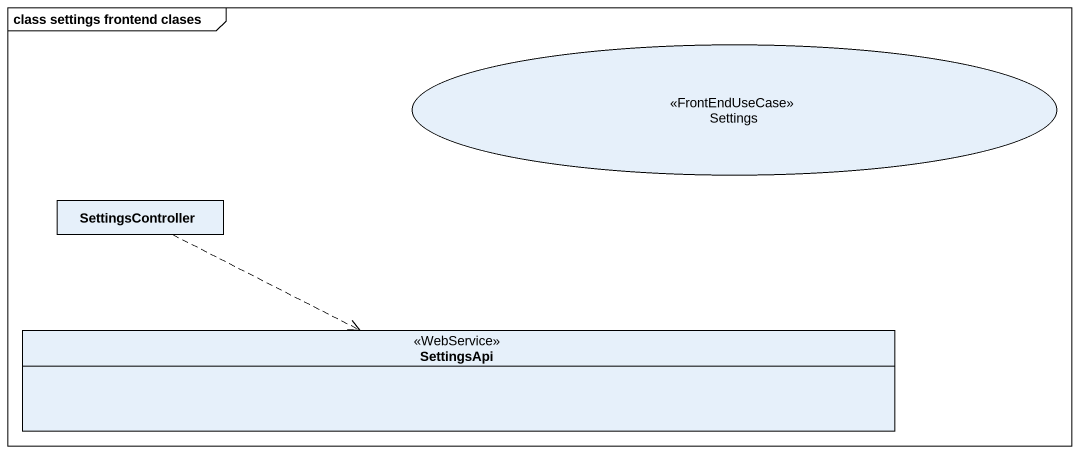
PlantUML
@startuml
mainframe class settings frontend clases
allowmixing
hide circle
hide empty members
usecase Settings <<FrontEndUseCase>>
class SettingsController
class SettingsApi <<WebService>>
SettingsController .right.> SettingsApi
@enduml
